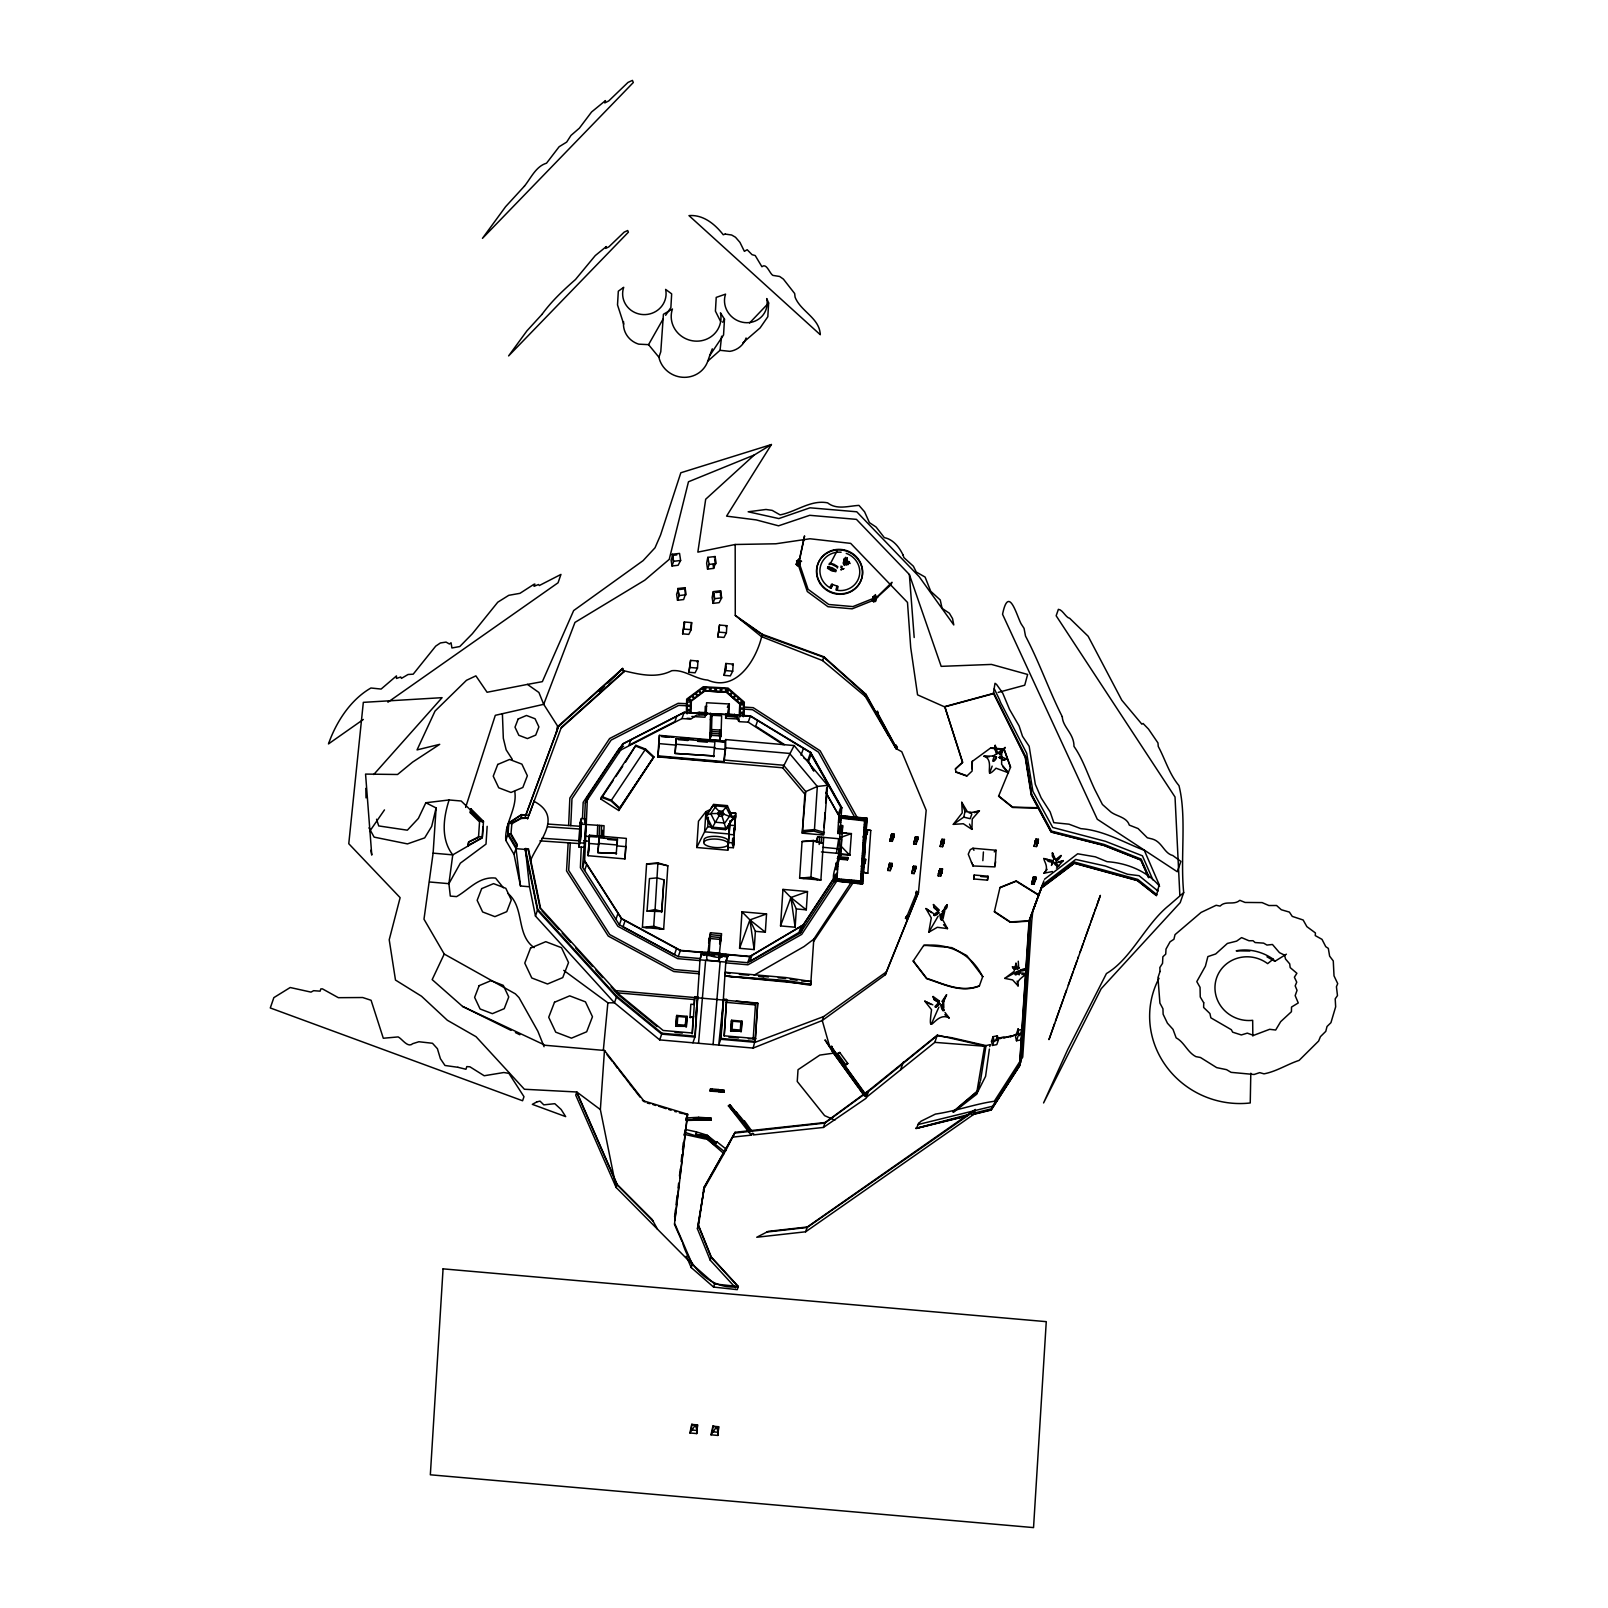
<?xml version="1.0" encoding="UTF-8"?>
<svg xmlns="http://www.w3.org/2000/svg" width="1608" height="1608" viewBox="0 0 1608 1608"><rect width="100%" height="100%" fill="white"/><g stroke="black" fill="none" stroke-linecap="round" stroke-linejoin="round"><path stroke-width="1.5" d="M721.61 336.213L720.042 350.303L707.801 361.117A25.467 24.381 19.1 0 1 682.294 377.257A25.467 24.381 19.1 0 1 658.898 357.217L648.547 344.655L638.698 344.152A22.15 21.266 -2.4 0 1 623.582 321.68M993.061 760.805L993.081 759.579C994.427 753.469 998.829 757.448 994.287 760.825L993.121 761.388L996.618 757.066M686.415 712.223L686.676 699.138L703.279 686.737L728.062 688.083L744.303 702.133L744.042 715.399M687.118 713.892L687.179 710.676L690.314 710.816L690.274 712.987M691.018 712.444L691.339 701.088L704.947 690.937L726.394 692.103L739.78 703.661L739.519 716.927M739.78 703.661L739.479 713.449L743.338 713.63M740.162 716.706L740.223 713.49M743.278 716.766L743.419 709.188L740.303 709.068L740.243 712.284L743.358 712.404M1250.803 1073.219L1250.24 1102.967A88.36 84.581 19.1 0 1 1166.222 1066.345A88.36 84.581 19.1 0 1 1159.026 978.287M972.056 768.885L972.217 761.448L990.729 747.901L1004.136 749.067L1010.588 767.056L998.568 796.221L1012.618 807.477L1038.366 808.06L1051.19 831.879L1104.013 845.305L1140.976 859.938L1148.715 877.747L1140.816 860.079L1103.912 845.466L1051.109 832.06L1031.271 795.236L1025.221 757.388L993.543 692.767L1025.562 756.403L1031.592 794.251L1051.451 831.075L1104.254 844.481L1141.157 859.094L1148.976 876.842M972.337 761.127L972.116 771.056L966.81 776.081L955.876 772.162L955.453 768.805L962.649 762.212L944.76 706.595L993.483 693.39L1025.442 757.006L1031.612 795.035L1038.466 807.739L1012.718 807.176L998.668 795.9M1160.031 971.453L1159.85 967.534L1162.544 963.333L1162.865 956.78L1165.72 954.147L1166.001 949.102L1170.061 941.806L1173.92 939.273L1175.026 934.65L1201.096 912.419L1216.15 905.284L1220.11 906.088C1225.618 900.219 1233.919 905.605 1239.808 900.319L1245.074 902.45L1262.079 902.59L1268.873 905.525L1276.571 905.505L1281.315 909.746L1289.395 912.098L1292.249 916.379L1303.143 919.997L1306.882 926.65L1315.424 932.941L1315.264 935.595L1321.997 939.353L1325.756 946.67L1328.308 948.378L1329.635 956.137L1333.273 960.941L1334.017 975.855L1337.715 983.634L1336.429 986.729L1337.474 995.573L1335.203 998.849L1335.665 1006.789L1330.942 1022.668L1327.022 1026.507L1325.776 1031.351L1320.449 1036.637L1318.62 1041.039L1299.103 1060.396C1287.224 1064.275 1276.611 1071.451 1264.009 1073.842L1259.707 1072.636L1254.079 1074.486L1231.105 1072.355L1226.562 1069.662L1216.693 1067.632L1200.472 1057.501L1195.87 1056.617C1187.347 1052.215 1184.292 1042.105 1176.151 1037.863L1173.016 1029.361L1167.428 1023.19L1163.127 1014.246L1162.946 1008.759L1159.911 1003.111L1157.961 977.684L1160.011 971.473M699.138 714.575L699.199 712.284L706.515 712.686L706.435 714.977L696.726 715.037L690.897 719.077L681.973 718.595L620.648 750.092L585.272 803.075L584.528 820.482M705.068 712.887L705.269 706.414L706.696 706.274M710.394 719.781L711.962 715.279L721.63 715.801L721.007 735.921L719.459 740.424L709.791 739.901L710.595 713.248M709.791 739.901L711.359 735.399L711.962 715.279M719.459 740.424L721.067 733.992L711.399 733.469L709.852 737.992M719.761 729.851L719.56 736.544L721.128 732.042L711.46 731.519L709.912 736.022M783.176 744.665L748.243 722.173L739.318 721.69L738.755 719.017L725.63 718.314L725.771 713.992M738.675 721.309L736.524 717.188L727.138 716.103L727.198 713.811L736.585 714.897L738.755 719.017M729.308 703.982L728.987 714.655L706.254 713.429L706.575 702.756L729.308 703.982L727.138 716.103M734.474 716.485L734.554 714.193M736.524 717.188L736.585 714.897M942.288 1007.653L942.429 1004.156M963.775 817.145L965.021 811.457L961.765 802.312L962.227 812.864L953.343 824.301L963.775 817.145L970.167 818.693L971.775 814.291L970.709 812.201L965.021 811.457M983.413 851.979L982.85 860.662M570.76 825.648L571.966 798.714L611.12 740.102L678.656 705.389L686.536 705.731M583.382 847.295L578.92 847.014L579.965 822.673L581.392 818.532L585.855 818.834L586.056 820.924L582.538 867.194L619.402 924.821L678.254 956.639L700.083 958.549L702.274 952.237L700.003 959.835L725.811 962.107L728.082 954.489C729.349 955.916 726.052 958.589 722.716 955.313M579.282 840.542L579.784 828.783M603.583 837.446L604.065 825.708L581.372 824.2L580.87 835.959L579.202 840.783L541.976 838.23M581.252 847.155L580.387 867.697L617.914 926.329L677.651 958.649L699.942 960.599M582.498 818.291L583.161 802.372L619.14 748.524L623.602 746.233M597.714 825.286L597.231 837.044L585.191 836.24L585.955 824.502M599.101 837.165L599.603 825.406M601.111 837.286L601.613 825.547M602.196 837.346L602.477 830.291M1052.416 852.863L1052.275 855.958L1054.225 859.335L1052.416 852.863L1055.129 858.652L1053.964 859.295M568.629 825.507L569.855 798.01L609.613 738.534L678.114 703.319L686.576 703.681M735.117 822.814L735.499 815.658L734.856 823.356M941.645 913.505L941.404 920.238L940.539 915.093L941.605 914.49L939.856 914.228L940.539 918.851L942.328 919.897M730.534 812.844L735.7 813.186L733.348 847.677L728.082 847.516L728.183 845.707M1030.386 917.866L1021.08 1061.883L992.558 1106.244L917.726 1124.615M943.414 1005.382L943.715 1000.9M658.898 357.217L660.787 351.75L663.421 314.284L672.445 308.997A25.004 23.919 19.1 0 0 694.696 341.077A25.004 23.919 19.1 0 0 720.444 312.836L724.484 319.168L723.56 334.946L709.691 355.669L707.801 361.117M734.152 819.698L734.333 815.578L734.132 817.728M720.706 321.66L715.419 311.128L716.223 297.4L725.55 294.143A21.748 20.562 35.6 0 0 744.645 322.585A21.748 20.562 35.6 0 0 766.735 298.565L768.624 303.007L767.82 316.736L760.122 327.891L742.775 342.906M997.784 753.67L995.211 745.348L996.658 754.212M734.273 829.668L734.394 827.537L734.052 832.622M689.892 1432.969L691.762 1424.427L697.53 1424.909L696.746 1433.572L689.892 1432.969L695.279 1425.19L697.53 1424.909L696.746 1433.572M732.504 841.205L732.685 838.17M733.851 838.25L733.469 845.426L734.092 837.708M710.997 1434.818L712.887 1426.236L718.635 1426.718L717.851 1435.421L710.997 1434.818L716.404 1426.999L718.635 1426.718L717.851 1435.421M614.457 990.528L757.71 1003.07L755.117 1042.306L720.706 1039.291L725.891 960.8C731.841 951.052 721.329 955.072 723.138 955.393M728.082 847.516L730.052 821.246M733.771 839.095L733.348 847.677M544.067 1046.707L537.856 1031.23L518.982 997.583L515.384 993.865L444.23 954.046L423.989 919.193L433.115 853.144L436.11 807.94L425.839 802.754L418.381 818.412L407.347 830.19L378.724 825.929L376.553 819.236M468.33 842.873L468.129 845.969L468.631 842.009L478.802 836.662L482.46 836.984L483.485 821.346L470.842 808.703L470.32 812.764L479.546 821.889L478.501 837.527L468.631 842.009M470.32 812.764L470.842 808.703M433.115 853.144L452.752 854.873L482.159 837.848L482.902 826.673M487.164 826.331L485.998 844.12L460.37 863.154L448.913 883.676L450.3 896.078L456.571 896.621C469.154 889.485 479.003 876.259 495.586 878.089L503.364 887.737M1021.763 1031.09L1029.019 921.062L1041.441 888.118L1074.365 863.335L1137.358 880.601L1156.453 895.576L1159.207 884.722L1144.313 850.351C1123.65 842.331 1103.731 830.411 1080.837 828.643L1068.978 824.18L1053.823 822.653L1050.165 811.96L1041.14 797.849L1035.331 784.322L1029.16 746.273L1022.527 736.323L1019.09 725.952L1009.543 709.429L1002.709 693.108L996.578 684.445L995.01 683.279L993.362 693.711L944.66 706.897L917.565 694.857L910.711 647.582L907.495 602.417L850.692 543.383L809.95 538.76L775.82 543.785L735.178 544.489L735.278 615.402L761.388 636.587L822.613 660.607L865.245 696.364L896.038 748.564L901.766 751.72L926.188 810.291L918.469 892.46L885.385 974.709L822.251 1020.517L753.127 1048.074L659.702 1039.894L614.457 1002.809L535.464 916.037L529.514 886.772L520.489 885.988L514.037 854.391L505.796 840.361C504.349 823.356 517.474 808.522 514.781 791.558M505.796 840.361L508.088 833.728L508.811 822.713L521.575 814.613L528.891 815.256L534.358 800.462M568.167 842.793L566.539 870.893L608.266 936.077L673.832 971.554L699.078 973.765M570.297 842.954L568.689 870.39L609.754 934.57L674.415 969.544L699.219 971.714M588.126 855.697L589.473 835.195L626.336 838.411L624.969 858.913L588.126 855.697L589.493 843.476L598.699 844.28L597.774 852.602L616.487 853.366L597.774 852.602M624.969 858.913L625.813 846.331M642.416 927.334L646.597 863.938L657.913 862.893L667.863 865.807L663.662 929.183L642.416 927.334L653.732 926.288L663.662 929.183M647.059 911.153L649.451 878.591L657.169 877.867L663.943 879.857L661.853 911.555L647.059 911.153L655.079 909.565L661.853 911.555M657.692 756.865L659.401 735.358L725.128 741.107L725.128 749.388L723.781 761.609L658.034 755.86L657.692 756.865L782.714 767.8L804.844 794.151L802.271 833.165L823.537 835.034L827.537 785.307L794.131 745.549L725.67 739.559L724.906 741.75L715.178 740.886M653.732 926.288L654.778 910.429M655.079 909.565L657.913 862.893M661.551 912.419L663.943 879.857M682.616 633.833L684.284 621.974L691.641 622.618L691.179 629.693L688.787 634.376L682.616 633.833L684.646 623.2M684.244 629.13L684.284 621.974M690.415 629.673L691.641 622.618M688.927 672.265L690.596 660.385L697.952 661.029L697.47 668.124L695.078 672.807L688.927 672.265L690.596 660.385M675.802 1026.286L676.747 1015.452L687.098 1016.356L686.435 1026.346L675.802 1026.286L676.747 1015.452M677.732 1016.557L677.189 1024.577L685.47 1025.241L685.993 1017.281L685.45 1025.301M730.132 820.723L727.781 850.21L696.726 847.496L698.475 821.226L705.912 811.678L708.826 810.191M686.134 1027.19L687.098 1016.356M689.973 1017.502L693.45 1016.919L689.973 1017.502L690.857 1004.216L694.033 1004.497L694.797 996.679L697.792 996.94L695.199 1036.175L692.907 1042.808M705.912 811.678L704.585 831.818L696.726 847.496M717.851 636.909L719.52 625.05L726.856 625.693L726.394 632.788L724.002 637.451L717.851 636.909L719.52 625.05M692.103 1033.884L693.229 1016.738M694.797 996.679L692.405 1033.019L663.139 1030.467L618.819 994.146L540.549 908.138L528.469 848.843L525.374 848.562L529.514 886.772M729.027 823.879L729.268 833.989L704.585 831.818L707.741 826.773L708.364 817.306M700.083 958.549L694.897 1037.039L661.692 1034.125L616.447 997.04L537.474 910.269L525.072 849.426M724.143 675.34L725.811 663.481L733.168 664.124L732.705 671.199L730.313 675.883L724.143 675.34L726.032 666.677M705.631 960.338L698.535 1043.29M725.771 670.636L725.811 663.481M707.982 952.077L710.495 932.74L721.57 933.705L718.515 961.222L707.44 960.257M710.495 932.74L709.208 952.217L720.284 953.182M720.042 938.107L719.66 943.916L721.188 939.514L710.113 938.549L708.585 942.951M710.193 1091.129L710.455 1089.038L712.284 1088.998L718.856 1089.561L718.635 1091.551L724.102 1092.033L710.193 1091.129L710.455 1089.038M720.163 961.604L713.088 1044.577M727.781 850.21L727.982 847.155M710.334 1090.706L712.103 1090.867L712.284 1088.998M723.6 999.191L718.716 1045.059L721.007 1038.426L723.6 999.191L726.595 999.452L724.203 1035.813L726.595 999.452M725.188 975.151L725.369 972.277L785.85 977.563L811.176 981.523L810.975 984.418L724.886 976.016L785.649 980.458L810.975 984.418M718.635 1091.551L718.856 1089.561M724.002 1092.334L724.223 1090.365L718.736 1089.882M730.655 1031.09L731.62 1020.256L741.971 1021.16L741.308 1031.13L730.655 1031.09L731.62 1020.256M732.585 1021.361L732.042 1029.381L740.323 1030.045L740.846 1022.085M755.378 931.333L754.172 949.584L739.579 948.318L741.991 911.796L766.534 913.947L765.328 932.198L755.378 931.333L749.911 919.897L741.991 911.796M741.007 1031.994L741.971 1021.16M753.187 1039.23L755.579 1002.869M757.71 1003.07L755.117 1042.306L823.618 1016.578L886.33 971.935L918.469 892.46M753.127 1048.074L755.599 1038.567L724.203 1035.813M796.342 908.942L795.136 927.213L780.543 925.927L782.955 889.405L807.497 891.556L806.291 909.826L796.342 908.942L790.895 897.525L782.955 889.405M823.698 837.406L820.884 880.058L799.618 878.209L802.05 841.527L813.367 840.481L823.296 843.396L813.145 841.105L802.05 841.527M802.271 833.165L805.729 791.598L783.598 765.247L724.303 760.061L723.56 762.232L657.833 756.484L659.401 743.64L675.842 745.087L674.918 753.408L713.972 755.941L674.918 753.408M820.884 880.058L810.934 877.164L813.367 840.481M824.422 832.482L814.472 829.567L817.326 786.473L789.548 753.428L725.67 747.841L725.67 739.559M817.326 841.828L817.648 836.863L840.904 838.914M819.175 844.481L819.678 837.044M821.366 842.17L821.688 837.225M824.02 827.577L825.004 812.683M825.668 802.754L826.653 787.86M725.891 960.8L747.72 962.71L800.281 933.042L834.612 880.842C829.326 876.3 843.014 850.632 838.632 853.185L840.12 853.044L839.999 855.355M839.959 833.607L837.748 833.426L838.914 815.718L841.728 807.598L810.633 752.403L750.433 715.861L684.144 712.284L622.839 743.78L587.342 797.065M838.693 838.713L836.441 853.245M836.401 878.852L836.26 881.023M840.421 818.01L840.542 815.919M836.964 878.913L841.728 807.598M837.929 881.124L838.069 878.993M842.069 818.15L842.21 816.02M840.24 849.386L839.878 854.391L849.808 855.255L841.044 846.19L841.486 839.356M840.763 848.461L840.1 857.245L837.889 857.044M841.728 833.668L842.15 827.256L839.939 827.075M839.718 879.154L839.537 881.405M843.738 818.291L843.818 816.301M841.366 879.295L841.165 881.606M845.386 818.432L845.466 816.482M843.014 879.435L842.793 881.787M847.034 818.593L847.175 816.442M844.662 879.576L844.441 881.988M848.682 818.733L848.743 816.864M838.371 857.707L838.713 856.722L838.27 859.074L847.376 859.878L847.818 857.526L837.989 856.803M846.331 879.717L846.069 882.169M847.818 857.526L847.677 859.054L838.572 858.25M850.33 818.874L850.371 817.045M847.979 879.877L847.717 882.35M851.999 819.015L852.019 817.246M849.808 855.255L851.416 833.607L841.466 832.743M849.627 880.018L849.346 882.551M853.647 819.155L853.647 817.427M851.275 880.159L850.994 882.732L813.789 939.152L804.06 946.549L754.152 975.151M855.295 819.296L855.436 817.165L838.914 815.718L825.768 792.382M852.943 880.3L852.622 882.933M856.943 819.457L856.923 817.809M854.592 880.44L854.27 883.114M858.612 819.598L858.752 817.467M856.24 880.581L855.898 883.294M860.26 819.738L860.401 817.608M857.888 880.742L857.526 883.495M861.908 819.879L862.049 817.748L867.013 818.191L838.914 815.718M859.536 880.882L859.174 883.676M863.556 820.02L863.476 818.572M861.406 866.35L863.255 859.114L865.667 859.335L863.818 866.571L861.406 866.35L863.114 861.446L865.667 859.335L864.843 863.617L862.431 863.395L862.612 861.004L865.024 861.225L862.591 861.084M863.335 837.024L865.044 832.12L867.596 830.009L867.456 832.341L865.747 837.245L863.335 837.024L865.204 829.808L870.772 830.452L867.817 873.224L861.245 871.717M860.642 880.983L864.662 820.12M861.205 881.023L860.803 883.877M864.541 831.678L864.36 834.09L866.792 834.21M865.204 820.18L865.104 818.753M727.982 954.79L749.81 956.7L802.995 925.203L837.426 872.702L834.612 880.842L862.451 884.058L862.853 881.164L834.753 878.712M863.838 864.24L862.933 880.038L860.722 879.857M867.596 830.009L865.908 834.934L864.421 857.265L862.21 857.064M866.752 818.954L866.049 832.843L863.818 832.642M862.451 884.058L863.998 863.757M864.059 860.983L865.908 834.934M865.928 834.472L867.013 818.191M866.772 834.291L866.953 831.899L864.521 831.758M867.074 833.406L867.295 830.894L864.823 830.874M887.797 870.451L889.646 863.215L892.058 863.416L891.897 865.747L890.189 870.652L887.797 870.451L889.646 863.215L891.897 865.747L889.485 865.526L892.058 863.416L891.676 864.501M889.867 841.125L891.736 833.909L894.128 834.11L893.988 836.441L892.279 841.346L889.867 841.125L891.576 836.22L894.128 834.11L893.445 836.08M888.983 865.104L888.802 867.496L891.234 867.637L891.736 864.3L889.345 864.099L889.123 866.611L891.596 866.632M891.194 837.306L893.666 837.306L893.827 834.994L891.415 834.793L890.892 838.19L893.324 838.311M891.274 837.105L891.736 833.909L893.988 836.441L891.576 836.22M890.189 870.652L891.375 865.385L891.214 867.697M892.279 841.346L892.44 839.034L890.028 838.813M893.304 838.391L893.485 835.999M911.696 873.385L913.565 866.149L915.957 866.37L914.108 873.606L911.696 873.385L913.565 866.149L915.816 868.682L913.404 868.481L915.957 866.37L914.108 873.606M913.645 843.999L915.495 836.763L917.907 836.984L917.746 839.296L916.037 844.22L913.645 843.999L915.495 836.763L917.746 839.296L915.334 839.095L917.907 836.984L917.364 839.456M914.851 838.652L914.671 841.064L917.062 841.265L914.691 840.984M915.193 837.647L914.972 840.18L917.364 840.381L917.605 837.868M916.037 844.22L916.198 841.888M938.228 875.918L940.077 868.702L942.328 871.234L940.64 876.139L938.228 875.918L938.389 873.606L940.077 868.702L942.489 868.903L942.027 872.099L939.554 872.099M940.157 846.491L942.007 839.255L944.278 841.788L942.569 846.692L940.157 846.491L942.007 839.255L944.419 839.456L943.956 842.672L941.484 842.652M939.775 869.586L939.253 872.983L941.685 873.104L942.107 869.988M941.705 840.14L941.182 843.537L943.615 843.657L944.057 840.542M940.64 876.139L942.489 868.903L939.936 871.013L942.328 871.234M942.569 846.692L942.65 845.527M973.704 878.953L974.207 875.013L987.975 876.219L987.473 880.159L973.704 878.953L974.207 875.013M987.473 880.159L987.975 876.219M1021.442 1036.054L1019.472 1065.782L991.252 1110.022L971.795 1114.826M1031.612 884.098L1033.462 876.862L1035.874 877.063L1035.733 879.395L1034.024 884.299L1031.612 884.098L1033.462 876.862L1035.733 879.395L1033.321 879.174L1035.874 877.063L1035.19 879.033M1034.105 846.31L1035.954 839.074L1038.366 839.296L1038.225 841.607L1036.517 846.532L1034.105 846.31L1035.954 839.074L1038.225 841.607L1035.813 841.406L1038.366 839.296L1038.004 840.381M1032.818 878.752L1032.637 881.144L1035.07 881.284L1035.572 877.948L1033.1 877.948L1032.939 880.259L1035.411 880.279M1035.311 840.964L1035.13 843.376L1037.562 843.496M1034.024 884.299L1034.185 881.988L1031.773 881.767M1036.517 846.532L1037.683 841.265M1037.542 843.577L1038.064 840.18L1035.652 839.959L1035.431 842.491L1037.904 842.491M1056.456 860.782L1055.732 859.657L1060.999 855.536C1060.938 856.883 1055.933 863.355 1055.732 859.657M734.072 834.693L734.333 830.854M734.635 830.23L734.896 826.371M686.274 1256.17L691.199 1267.546L713.57 1287.063L737.248 1289.656L738.353 1286.5L714.655 1283.968L692.324 1264.35L616.125 1187.468L600.367 1109.58L604.467 1050.466L545.192 1045.28L462.601 1006.447L432.17 979.614L444.23 954.046M733.992 835.517L735.7 813.186L730.434 813.025M732.866 838.733L732.384 844.743M1018.266 961.202L1018.708 968.518M680.264 1174.483L685.812 1128.414M813.789 939.152L810.673 985.282L785.367 981.322L724.886 976.016M603.362 1050.024L607.864 1002.809L563.745 970.368M695.56 1016.738L696.525 1007.271M697.008 1002.528L697.792 996.94M588.327 852.461L589.473 835.195M598.075 851.758L598.98 837.768L617.412 839.376L616.186 854.23M675.199 752.544L676.124 738.574L714.897 741.971L713.671 756.805M724.303 760.061L725.67 747.841M865.144 861.808L864.983 863.174L862.531 863.134L862.732 861.586M865.988 831.678L864.601 831.497L864.461 833.808L866.873 834.029L867.074 832.482M893.606 836.582L892.259 837.788M891.515 865.888L891.314 867.436L888.963 867.074M914.972 839.235L914.751 840.783L916.098 840.502M913.022 868.621L912.821 870.169L914.148 869.888M917.163 840.984L917.324 839.617M915.434 868.843L914.088 870.049M941.484 841.728L941.283 843.255L943.735 843.316M941.946 871.375L941.806 872.762L939.333 872.702L939.554 871.174M943.675 843.476L943.896 841.929M941.745 872.923L941.946 870.43L939.554 870.229L939.494 871.315M1035.431 841.547L1035.23 843.094L1037.622 843.295L1037.843 841.768M1035.13 881.083L1035.351 878.611L1032.879 878.551M997.724 753.067L1001.724 749.75L1001.623 764.343L1008.417 772.785L995.995 768.202C982.287 782.734 996.116 759.619 983.915 756.242L994.146 755.981M578.92 847.014L580.83 838.813L581.392 818.532M678.094 1187.95L678.636 1183.186M679.46 1176.011L680.305 1168.855M681.129 1161.7L681.953 1154.544M682.495 1149.76L683.32 1142.605M684.144 1135.449L685.289 1129.439L696.385 1131.891L695.46 1135.71L705.872 1138.022L714.575 1144.916L716.826 1141.74L726.133 1149.117L725.469 1151.047L735.077 1132.293L825.105 1122.505L868.802 1090.485L937.303 1035.13L984.619 1045.924L990.448 1044.577L989.724 1046.627M711.118 1119.751L685.892 1120.475L686.375 1117.962L698.636 1117.299L698.636 1119.389L711.118 1119.751L710.977 1118.083L698.636 1117.299M674.596 1216.894L675.46 1209.658M676.043 1204.834L677.209 1195.186M605.01 1051.974L604.467 1050.466L643.883 1100.957L687.661 1114.244L674.596 1223.185L692.324 1264.35L691.199 1267.546M685.953 1127.248L687.42 1114.887L683.862 1113.781M676.144 1209.075L678.898 1185.598M840.28 851.155L839.878 854.391L841.044 846.19M674.717 1220.452L675.802 1212.03M679.802 1177.96L680.124 1175.589M841.486 831.396L841.788 828.341L839.577 828.14M841.607 831.034L841.868 829.185M839.597 858.732L837.386 858.531L839.637 858.612L840.079 856.22M989.382 1049.099L985.583 1076.335L976.458 1094.385L953.423 1112.314M1052.577 861.828L1053.039 860.561L1047.371 859.496L1048.195 861.245L1052.577 861.828L1048.738 861.486L1047.371 859.496M735.559 1287.807L710.193 1260.129L697.45 1228.834L704.384 1186.784L735.077 1132.293M697.45 1228.834L704.384 1186.784M945.022 1012.457L949.162 1017.924C934.871 1010.347 927.354 1041.341 931.534 1009.683L924.821 1001.181L932.801 1004.839M980.176 1081.802L977.483 1091.45L953.102 1112.053M976.458 1094.385L984.619 1045.924M995.211 745.348L994.608 749.207L996.618 752.866M995.03 865.506L995.613 861.787M525.233 816.904L556.448 732.323L557.494 725.911L543.705 704.324L538.901 692.485L527.444 684.405L487.083 692.264L475.888 675.862L466.481 680.305L435.024 711.078L417.055 749.891L439.708 744.343L412.633 762.091L397.558 774.493L365.559 774.091L371.77 855.074L370.865 850.21M1018.125 974.106L1018.668 970.81M1019.15 974.91L1019.995 970.629M938.188 916.078L928.761 932.238L931.273 917.927L925.947 908.56L933.283 913.324M799.518 560.167L804.563 535.886L798.754 562.398L799.92 563.644L797.467 565.755L796.161 564.368L799.397 560.026L797.508 560.368L796.161 564.368M942.951 919.113L944.74 911.053M865.345 1094.164L866.109 1093.661M972.94 865.948L968.257 854.19L970.267 849.667L972.961 848.24L996.055 850.25L994.95 866.893L972.94 865.948L973.222 864.682M1017.703 969.403L1015.975 963.292L1014.085 971.413L1004.799 978.347L1016.738 971.795M436.11 807.94L431.688 826.391L424.693 837.868L407.467 843.899L374.121 837.125L368.976 827.859M837.205 590.216L838.11 586.478L831.537 584.146L829.909 587.603M470.621 811.899L479.827 821.025L483.184 822.211L461.174 801.005L449.114 799.96C443.366 817.668 440.552 839.115 452.752 854.873L448.913 883.676L429.597 881.988M1015.271 974.609C1016.196 969.865 1020.678 970.448 1016.417 974.709L1015.271 974.609L1018.527 971.694M1004.719 978.388L1012.618 979.915L1018.065 985.885C1014.387 977.744 1034.708 973.302 1019.452 972.9M941.906 1001.543L946.549 994.809L943.233 1002.588M836.964 586.237L835.939 589.935L838.492 590.498A19.979 19.115 19.1 0 0 846.23 553.353M514.037 854.391L516.329 847.778L508.088 833.728L511.183 834.009L517.233 844.522L516.027 848.642L520.489 885.988M516.329 847.778L517.233 844.522M1037.904 897.425L1038.889 894.993L1016.256 880.923L999.995 887.455L994.347 911.796L1010.166 922.248L1029.241 921.163M829.045 564.669L829.507 563.242L833.848 564.227L837.748 566.659L837.306 568.086M465.616 807.417L495.304 715.319L543.705 704.324L574.96 622.417L644.748 580.207L669.229 559.363L688.465 481.777L754.273 454.984L771.418 444.532L726.575 516.128L756.222 519.907L778.533 525.816L809.728 515.304L856.441 519.364L909.364 574.518L941.182 666.355L991.473 664.426L1027.633 674.455L1024.738 685.209L998.186 692.405M1098.023 901.847L1098.425 900.741M797.508 560.368L796.945 562.117L800.101 563.182L799.397 560.026M873.687 596.307L874.39 599.462L876.842 597.372L873.687 596.307L872.32 600.307L873.606 601.754L875.476 601.412L876.842 597.372M875.476 601.412L875.455 598.92L890.912 584.769L891.978 582.277L875.636 598.377M1055.431 862.431L1057.381 866.41L1058.828 865.767L1057.722 865.265C1056.315 860.963 1052.054 862.913 1056.436 865.747L1058.828 865.767M479.827 821.025L483.485 821.346M648.547 344.655L663.039 319.128M482.159 837.848L468.43 845.104M506.52 829.346L508.811 822.713L511.907 822.994L521.454 817.608L527.826 818.17L521.153 818.472L511.605 823.839L508.811 822.713M511.907 822.994L510.882 834.874L516.932 845.386M511.183 834.009L508.088 833.728M540.248 909.002L528.168 849.687L516.027 848.642L507.786 834.592L508.51 823.577L521.575 814.613L521.153 818.472M521.273 815.477L525.796 814.975M556.448 732.323L558.74 725.69L622.678 668.405L623.904 671.923L561.031 728.243M535.464 916.037L537.755 909.424L525.374 848.562M608.125 682.897L622.678 668.405M585.272 803.075L587.463 796.764L584.629 861.184L621.492 918.791L680.325 950.629L702.153 952.539M587.201 800.101L589.272 794.091M581.372 824.2L579.684 829.024L547.946 826.834M680.626 560.468L678.114 565.272L672.023 565.996L673.651 561.292L672.265 554.257L679.541 553.413L680.626 560.468L673.35 561.333L672.265 554.257M584.428 822.974L585.855 818.834M600.809 799.035L601.693 796.483L611.382 800.261L619.683 807.98L618.799 810.532L600.809 799.035L613.11 780.604M618.718 752.926L620.788 746.916M620.648 750.092L622.839 743.78M582.538 867.194L584.729 860.883L621.592 918.49L680.425 950.328L709.309 952.861M685.048 587.684L685.249 594.839L683.621 599.543L677.511 600.266L679.139 595.563L677.772 588.528L685.048 587.684L686.134 594.739L678.857 595.603L677.772 588.528M584.588 870.491L586.679 864.481M630.838 739.881L629.009 745.167L674.898 721.57L676.747 716.284M598.98 837.768L598.699 844.28M618.799 810.532L653.873 756.785L645.572 749.067L635.884 745.308L625.432 762.192M714.676 559.745L715.279 563.684L713.65 568.388L707.54 569.111L709.168 564.408L707.801 557.373L715.078 556.529L716.163 563.584L709.168 564.408M626.336 846.692L617.13 845.888L617.412 839.376M713.309 591.644L712.143 597.452L713.047 603.362L719.158 602.658L721.67 597.854L720.585 590.779L713.309 591.644L714.394 598.719L721.67 597.854M713.047 603.362L714.676 598.678L713.771 592.749M681.973 718.595L684.144 712.284M676.124 738.574L675.842 745.087M615.904 919.414L617.995 913.404M619.402 924.821L621.592 918.49M625.09 920.801L622.999 926.811L674.455 954.629L676.526 948.619M704.947 690.937L723.901 692.304M706.515 712.686L704.947 717.208L691.842 716.485M706.435 714.977L707.058 713.208M537.755 909.424L616.748 996.176L614.457 1002.809L607.864 1002.809M709.952 734.092L711.52 729.59L721.188 730.112L719.62 734.615M726.394 692.103L739.66 704.002M727.399 707.379L728.002 705.611M725.63 718.314L727.198 713.811M735.278 615.402L762.192 634.255C757.267 658.275 736.926 692.706 707.701 680.083C695.159 679.099 684.405 669.35 671.822 670.697C656.104 678.757 639.301 674.395 623.14 670.596L623.904 671.923M705.711 816.462L713.711 804.422L727.379 805.628L733.047 818.854L725.469 829.668L711.781 828.462L705.711 816.462L713.711 804.422C718.133 812.944 724.906 814.794 733.469 817.628L725.469 829.668M797.467 565.755L798.231 563.524M799.337 565.413L800.683 561.413M748.243 722.173L750.433 715.861M711.781 828.462L720.685 813.125M726.957 806.834L727.379 805.628L721.027 813.166M757.649 720.565L755.72 726.153L784.563 744.645M678.254 956.639L680.425 950.328M659.702 1039.894L661.993 1033.261L616.748 996.176M645.049 1102.063L643.883 1100.957M600.367 1109.58L576.81 1091.993L617.17 1184.453L616.125 1187.468L575.724 1095.128L576.81 1091.993L524.389 1089.259L476.048 1036.698L447.346 1020.256L421.517 996.236L395.488 980.056L389.216 939.775L400.131 897.666L348.775 843.718L363.328 702.354L442.079 697.671L373.739 774.533M708.847 939.092L710.374 934.67L721.449 935.655M708.706 941.022L710.233 936.62L721.309 937.585L719.781 941.986M843.637 562.036C843.215 569.212 843.798 554.8 844.602 559.463M707.359 960.478C704.123 950.107 712.927 959.534 722.575 956.901C721.57 954.83 721.128 955.273 718.434 961.463M847.135 562.438L847.135 562.398M782.714 767.8L794.131 745.549M822.613 660.607L823.939 656.788L762.192 634.255M725.369 972.277L729.831 973.543M801.045 755.217L803.417 748.343M813.809 771.157L807.819 760.544L810.633 752.403M686.214 1118.364L687.661 1114.244M804.844 794.151L805.729 791.598L817.326 786.473L827.537 785.307M747.72 962.71L749.911 956.398L803.095 924.901L800.281 933.042M873.606 601.754L874.39 599.462M875.656 596.065L872.903 598.558M751.921 955.494L749.871 961.403L798.975 932.459L801.065 926.369M698.676 1118.243L711.158 1118.625L693.45 1118.384M698.636 1119.389L686.174 1119.65M696.385 1131.891L707.178 1135.228L716.505 1142.625M695.46 1135.71L684.948 1132.434M712.103 1090.867L718.736 1091.229M710.977 1118.083L710.977 1120.173M703.219 1190.141L723.982 1153.68L705.872 1138.022M706.837 1136.253L695.782 1134.223L706.535 1136.595L715.56 1143.75L707.178 1135.228M724.223 1090.365L717.208 1090.063M865.245 696.364L865.968 694.314L823.939 656.788M817.648 836.863L816.06 841.486L818.07 841.667M714.575 1144.916L716.826 1141.74M733.429 1137.037L751.217 1135.147L728.444 1105.641L735.077 1113.64L736.524 1112.254L744.142 1121.439L742.735 1122.384L735.198 1113.279L736.524 1112.254M743.439 1121.902L729.771 1104.616L749.187 1129.459M755.599 1038.567L748.303 1038.808M876.038 712.424L877.767 712.907L876.038 712.424L877.385 711.118L878.048 712.384L876.682 713.49M723.982 1153.68L726.133 1149.117M801.367 931.555L803.899 924.198L836.441 874.772L833.708 882.37M877.405 712.625L895.998 747.217L876.722 712.444M837.748 833.426L840.461 825.587L842.672 825.788L840.703 855.516L837.989 863.335L835.778 863.154M839.677 837.889L840.019 836.904L839.577 839.255M742.735 1122.384L744.383 1120.756L752.303 1131.71M840.24 848.823L838.652 853.426L821.447 851.918M846.451 833.185L841.265 833.326M836.763 881.083L801.688 934.389L747.921 964.8L725.751 962.85M751.217 1135.147L751.7 1133.761L753.629 1133.539L753.147 1134.946L823.396 1127.449L866.109 1098.264L868.802 1090.485M847.376 859.878L847.758 858.431M710.193 1260.129L711.299 1256.953L698.596 1225.517M866.611 821.085L838.773 817.869M811.176 981.523L801.648 980.96M866.531 822.211L864.581 821.246M866.431 823.819L864.481 822.874M866.31 825.447L864.36 824.502M866.209 827.075L864.26 826.13M866.089 828.703L864.159 827.758M895.435 747.579L896.118 745.308L896.078 748.665L897.425 747.358L896.118 745.308L896.078 748.665M865.667 836.562L863.617 835.899M865.546 838.19L863.496 837.527M865.446 839.818L863.395 839.155M865.345 841.446L863.295 840.783M865.225 843.074L863.174 842.411M865.124 844.702L863.074 844.039M865.024 846.331L862.973 845.667M870.772 830.452L864.039 829.386M864.903 847.959L862.853 847.295M853.285 882.47L813.568 941.484M864.802 849.587L862.752 848.923M713.57 1287.063L714.655 1283.968M864.702 851.215L862.652 850.552M864.581 852.843L862.531 852.18M864.481 854.471L862.431 853.808M864.38 856.099L862.33 855.436M864.159 859.355L862.109 858.692M863.737 865.868L861.687 865.204M863.617 867.496L861.566 866.833M863.516 869.124L861.466 868.461M863.416 870.752L861.365 870.089M863.094 874.29L861.144 873.345M862.993 875.918L861.044 874.973M862.873 877.546L860.923 876.601M862.772 879.174L860.823 878.229M867.817 873.224L863.295 872.38M823.618 1016.578L822.251 1020.517L829.587 1046.265M944.76 706.595L962.549 762.534L955.353 769.126M832.019 1046.466C829.869 1048.255 830.693 1044.899 832.401 1047.049L830.994 1048.215L831.939 1047.049M865.707 1094.385L831.718 1047.331L865.526 1094.927M837.145 1054.205L839.718 1052.476L847.798 1063.511L845.205 1065.24L837.145 1054.205L839.718 1052.476M823.396 1127.449L825.105 1122.505M845.205 1065.24L847.798 1063.511M885.385 974.709L886.33 971.935M905.485 918.309L907.254 915.394L906.671 918.771L905.485 918.309L907.254 915.394L906.671 918.771M906.731 916.841L916.439 893.164M915.816 892.983L917.002 893.445L915.816 892.983L916.5 891.133L917.002 893.445M917.444 892.299L916.64 892.44M805.628 1231.788L807.296 1226.984L975.332 1109.46L973.604 1114.445L805.628 1231.788L756.745 1237.255L768.202 1231.366L807.296 1226.984M900.621 1069.822L903.294 1062.104M866.451 1097.279L934.811 1042.366L937.303 1035.13M991.493 1041.24L993.081 1036.678L997.382 1035.833L998.367 1040.034L996.799 1044.597L992.478 1045.441L991.493 1041.24L995.814 1040.396L997.382 1035.833M992.478 1045.441L994.066 1040.879L993.081 1036.678M997.885 1037.944L997.543 1038.889L1000.759 1038.466M1001.02 1037.703L1010.568 1036.637L1017.623 1033.904L1010.548 1036.698M1003.935 1038.105L1010.869 1035.773M1018.165 1028.859L1015.492 1036.577L1016.477 1040.758L1020.778 1039.934L1022.949 1033.663L1021.964 1029.462L1018.789 1030.085L1018.165 1028.859L1018.628 1034.507L1016.477 1040.758M1019.794 1035.733L1021.964 1029.462M1096.596 906.269L1100.374 895.395L1048.979 1039.612L1053.883 1025.542M1183.689 892.621L1180.212 902.611L1101.178 988.739L1043.572 1102.947L1067.712 1049.582L1106.445 973.543C1131.369 958.911 1145.459 924.158 1169.116 905.284L1183.689 892.621C1180.151 857.245 1186.885 816.683 1178.965 785.629C1169.177 773.89 1165.257 759.438 1158.262 746.454L1157.961 742.956L1148.514 729.087L1143.087 723.499L1141.861 724.163L1121.781 700.183L1088.134 636.225L1069.702 618.316C1065.843 617.673 1062.647 609.653 1058.386 609.331L1056.154 615.764L1175.026 797.005L1179.85 895.234M841.145 552.227A19.979 19.115 19.1 0 0 828.743 587.02L831.075 588.206L832.441 584.287M719.299 956.418C735.338 954.85 708.103 951.715 704.043 952.479C696.344 952.68 706.857 953.604 700.807 954.167C701.088 954.73 714.133 956.197 706.314 953.866M1054.124 1024.859L1054.607 1023.492M1056.014 1019.552L1059.33 1010.186M1061.762 1003.372L1063.23 999.292M1087.35 931.796L1089.058 926.952M1064.596 995.412L1063.692 997.965M1066.486 990.146L1065.079 994.086M1073.079 971.694L1068.255 985.201M1076.817 961.242L1075.672 964.478M1081.44 948.338L1082.948 944.037M1083.712 941.926L1084.194 940.559M1090.003 924.319L1089.541 925.625M1093.279 915.193L1094.023 913.042M1094.807 910.872L1095.772 908.158M1055.491 1021L1055.893 1019.894M1059.752 1009L1060.576 1006.729M1061.541 1004.015L1060.818 1006.045M1073.943 969.262L1075.45 965.081M1077.782 958.529L1078.365 956.881M1080.053 952.157L1080.757 950.227M1084.656 939.253L1085.34 937.343M1052.356 871.536L1043.994 873.224C1052.597 864.722 1034.105 853.345 1052.938 861.908M1090.767 922.168L1093.018 915.937M1043.893 880.822L1029.361 920.077L1019.693 1065.863L991.131 1109.801L971.895 1114.545M1085.802 936.077L1087.108 932.439M739.579 948.318L749.911 919.897L766.534 913.947M780.543 925.927L790.895 897.525L807.497 891.556M1039.351 893.184L1040.999 888.701M1031.11 915.917L1032.316 912.58M944.599 907.555L947.092 904.842C948.459 910.249 939.755 911.575 942.831 911.857M1033.522 909.324L1035.029 905.224M1035.411 904.178L1037.12 899.515M525.494 815.839L558.74 725.69M527.524 819.035L561.333 727.379L624.205 671.059M1038.828 894.611L1032.859 910.711L1031.773 920.721L1022.728 1057.099L994.287 1101.279C975.574 1103.812 956.338 1110.987 935.434 1114.083L920.881 1121.278A8.181 1.97 -16.2 0 1 918.791 1122.947L916.379 1128.494L966.931 1116.032M989.523 773.227L992.176 766.111M1044.476 879.274L1077.661 853.788L1095.35 856.843L1107.048 861.667C1126.464 862.973 1146.846 870.812 1159.629 886.35M1038.507 895.797L1042.627 884.701L1075.712 859.436L1105.319 866.008L1127.55 874.249L1139.047 875.697L1158.021 891.053L1157.137 889.445M931.293 1024.256L938.891 1007.07M709.691 355.669L712.284 348.835M1000.015 754.232L1001.724 749.75M845.567 562.157L846.009 561.112L845.587 562.177M844.642 559.926L845.728 557.293L844.582 559.805M845.285 562.72L844.24 565.433L845.346 562.86M850.17 563.182L849.969 563.584M939.333 1001.121L938.871 1002.226L933.987 999.352L933.102 996.518L939.434 1001.04L938.409 1002.327L934.228 999.814L933.102 996.518M848.501 563.122L849.124 561.574L847.798 564.83L848.682 562.679M843.537 562.619L844.743 559.343M845.185 563.302L846.391 560.046M1051.592 864.199L1052.938 860.943M946.549 994.809L942.65 1002.246M831.075 588.206L832.582 584.669M1056.456 868.159L1063.31 860.622L1054.969 862.933M1005.04 747.479L1000.457 754.393L999.131 753.348L1005.04 747.479L999.734 754.353L999.131 753.348M1017.442 968.177L1012.457 966.83L1013.341 968.539L1017.301 968.941M947.092 904.842L942.388 911.756M829.989 564.428L837.185 550.68M733.811 1134.846L704.203 1187.327L698.475 1225.859L711.158 1257.355L738.233 1286.802C710.857 1289.737 690.073 1267.828 682.696 1243.125M714.374 557.775L715.078 556.529M720.484 595.985L720.585 590.779M722.675 322.223L724.484 319.168M530.439 860.803C538.218 841.306 563.765 817.005 534.057 801.327M1060.999 855.536L1055.853 860.803M1019.814 1064.797L991.453 1108.816L974.408 1113.017M635.884 745.308L601.432 797.266L611.1 801.025L619.422 808.744L653.612 757.569L645.29 749.851L635.622 746.072M615.864 776.523L622.698 766.272M611.382 800.261L645.572 749.067M619.683 807.98L653.873 756.785M906.55 917.907L905.927 917.183M665.652 315.268L670.878 307.59L671.662 293.862L665.632 289.4A21.748 20.884 -2.4 0 1 643.16 314.585A21.748 20.884 -2.4 0 1 623.703 287.309L618.316 291.189L617.512 304.917L623.743 324.133M1000.116 756.242L999.251 757.509L1000.116 756.242L1006.487 759.016L1004.196 760.202L999.211 757.489L1003.05 759.88L1006.487 759.016M369.619 831.436L384.473 809.909M1051.411 865.446L1053.803 861.988M716.143 805.95L710.756 813.648L706.133 815.236L712.203 827.256M725.871 828.442L721.188 813.467M934.972 1006.568L938.569 1002.648L939.876 1003.693L935.494 1007.332L939.876 1003.693M697.108 662.154L697.952 661.029M726.012 626.818L726.856 625.693M732.323 665.25L733.168 664.124M841.888 567.483L840.783 567.604M1043.994 873.224L1047.11 869.345M749.569 322.987L768.624 303.007M969.202 813.005L979.413 810.834L972.237 818.995L971.915 829.366L963.313 823.738L953.263 824.381M1026.366 968.317L1024.517 970.147C1016.779 971.312 1022.668 968.941 1026.366 968.317L1023.934 970.508L1020.497 970.93L1020.477 969.624M599.221 691.42L604.568 686.314M754.273 454.984L705.691 499.224L697.852 552.127L735.178 544.489M558.438 726.555L622.376 669.27M994.226 851.878L996.055 850.25M942.388 1005.1L943.032 1010.809L944.197 1010.427L942.388 1005.1L940.64 1005.1L942.047 1009.563L944.197 1010.427M953.323 1111.47L977.724 1090.747M1286.38 954.187L1274.903 961.303L1273.174 959.152L1267.667 963.634A33.145 31.718 19.1 0 0 1215.97 979.996A33.145 31.718 19.1 0 0 1252.672 1020.316L1252.833 1036.034M728.323 1106.002L729.771 1104.616M1041.542 886.953L1074.586 862.089L1137.821 879.415L1156.795 894.591M1041.2 887.938L1074.245 863.074L1137.479 880.4L1156.453 895.576M939.193 912.681L935.454 915.434L933.645 914.691L938.047 911.455L938.409 912.821M938.248 912.821L934.348 915.655L933.645 914.691M974.89 1110.706L807.136 1227.467L766.915 1232.029M363.328 719.459L328.474 743.921C336.132 722.092 350.484 699.721 370.945 688.003L381.116 689.068L396.452 675.923L396.452 678.455L400.734 676.988L401.437 678.375L408.05 674.496L413.196 674.174L435.728 646.114L440.391 642.959L446.059 642.094L449.416 644.024L451.044 642.758L451.928 647.984L459.787 646.537L472.37 633.713L497.776 602.196L508.771 595.322L519.967 593.332L533.876 584.347L534.881 584.066L534.057 586.317L538.459 584.528L539.323 585.533L560.951 574.418L558.056 582.779L387.93 702.193M992.9 756.182L995.774 754.252M865.747 1096.294L866.772 1095.611M725.469 955.554L726.756 955.574L725.63 955.614M928.761 932.238L937.303 927.293L947.494 928.62L943.152 920.62M622.738 744.082L684.043 712.585L706.837 713.811M999.895 887.757L1016.135 881.244L1038.788 895.294M707.118 954.067C706.615 952.097 704.565 954.107 703.621 954.087M1058.627 862.431L1063.31 860.622M974.347 812.683L979.413 810.834M841.647 837.085L851.416 833.607L849.547 834.049M771.418 444.532L680.827 472.772L660.566 535.022L655.019 547.785L643.079 560.649L573.654 610.578L542.358 681.651L527.444 684.405M837.607 857.868L839.818 858.069M837.487 858.23L839.698 858.431M842.23 566.539L840.883 566.177M831.155 564.086L836.803 566.9M969.544 1114.223L915.635 1128.434L967.091 1115.731M979.413 985.764C960.961 993 943.916 983.835 926.751 978.367L913.243 960.84M1018.628 1034.507L1022.949 1033.663M994.066 1040.879L998.367 1040.034M696.787 712.746L699.199 712.284M703.641 954.046L706.334 953.946M864.662 1096.274L833.507 1053.16L819.839 1055.089L798.03 1069.702L797.246 1081.46L824.602 1115.63L834.833 1120.173M425.839 802.754L449.114 799.96M676.807 554.901L672.727 555.383L671.099 560.066L672.023 565.996M684.345 588.93L678.234 589.634L676.606 594.337L677.511 600.266M715.801 592.508L719.881 592.025M703.56 954.629L704.686 954.649L703.56 954.629M997.844 1038.044L1004.236 1037.24M803.156 830.612L814.472 829.567M802.613 832.16L813.929 831.115L823.879 834.029M799.618 878.209L810.934 877.164M802.975 878.491L810.733 877.787L817.527 879.777M645.773 927.615L653.511 926.911L660.305 928.901M914.912 838.471L916.238 838.19M942.77 840.662L941.424 841.888M941.424 840.944L943.896 840.984L943.836 842.089M941.323 843.094L942.61 842.994M1035.371 841.708L1036.718 840.502M1035.371 840.783L1036.657 840.662M1035.271 842.934L1037.683 843.155M862.672 860.803L865.084 861.024M862.571 862.973L864.983 863.174L865.144 860.863L862.732 860.662L862.672 861.747M890.39 864.622L889.063 864.903L888.902 867.214L890.189 867.114M912.962 867.838L914.309 867.576M939.494 870.39L941.906 870.591M939.394 872.541L940.68 872.44M1034.065 880.601L1032.738 880.882L1032.939 878.39M734.816 1133.077L824.904 1123.087L872.722 1088.134L937.082 1035.773L950.368 1037.461M1029.341 920.841L1010.286 921.907L994.447 911.495M1018.165 967.936L1019.432 967.855M1021.864 974.468L1026.004 974.347M720.484 813.407L710.756 813.648L715.078 822.19L724.786 823.035L730.193 815.356L725.871 806.814L713.289 805.628M1249.838 950.991L1236.23 950.81C1249.054 948.298 1262.521 951.695 1273.174 959.152M707.218 953.986L705.952 954.268L714.676 955.996M744.202 707.078L753.227 707.681L820.14 750.775L857.406 817.869M687.038 718.314L690.174 718.454M744.162 709.108L752.564 709.711L818.532 752.182L854.913 817.588M727.54 714.917L750.333 716.163L810.532 752.705L841.627 807.899M711.359 735.399L721.007 735.921M579.965 822.673L582.297 822.834M583.603 840.823L588.407 841.145M580.367 842.873L584.809 843.155M732.022 817.407L735.459 817.648M729.791 825.205L734.977 825.547M729.168 834.431L734.333 834.793M728.565 842.532L733.75 842.893M539.926 840.863L579.081 843.557M579.805 826.271L548.428 824.1M934.811 1042.366L984.739 1046.245M1017.422 968.197L1013.884 968.78L1012.457 966.83M923.736 945.544C948.619 942.569 971.694 953.886 982.649 976.82M683.822 629.05L691.179 629.693M719.037 632.145L726.394 632.788M690.134 667.481L697.47 668.124M725.349 670.556L732.705 671.199M990.608 748.202L1004.035 749.388L1010.487 767.378M661.612 736.203L673.792 737.268M681.088 737.911L693.269 738.976M698.133 739.399L710.314 740.464M661.531 736.585L668.988 737.228M681.41 738.313L688.867 738.976M698.817 739.841L706.274 740.504M716.203 741.368L723.66 742.012M678.254 739.64L687.943 740.504M697.631 741.348L707.319 742.192M676.144 744.223L714.897 747.599M714.595 748.464L725.128 749.388M838.693 818.974L840.904 819.175M838.592 820.603L840.803 820.804M838.492 822.231L840.703 822.432M840.461 825.587L842.672 825.788L841.547 829.004L839.336 828.803M839.858 827.316L842.069 827.517M841.587 828.884L839.376 828.703L841.667 828.703M863.938 831.014L866.149 831.215M865.044 832.12L867.456 832.341L865.204 829.808L864.662 833.205L867.134 833.205M891.355 834.974L893.767 835.195M941.645 840.321L944.117 840.341M941.343 841.205L943.775 841.346L944.419 839.456L941.866 841.567L944.278 841.788M915.032 839.979L917.444 840.18M707.741 826.773L728.705 828.622M823.035 847.315L841.125 849.044L838.914 848.843M840.079 853.808L850.029 854.672M838.492 855.315L840.703 855.516L840.12 853.044M862.953 859.999L865.365 860.22L865.144 862.732L862.732 862.511L863.255 859.114L865.506 861.647L863.114 861.446M862.893 860.2L865.285 860.421M862.009 860.32L864.22 860.521M607.904 839.436L617.11 840.24M862.813 862.33L865.204 862.531M913.183 867.235L915.595 867.436M939.715 869.767L942.187 869.787M862.451 863.315L864.863 863.536M939.434 870.571L941.826 870.792M913.103 869.365L915.495 869.566M980.8 876.481L987.694 877.084M599 843.416L617.412 845.024M835.698 864.561L837.909 864.762M938.389 873.606L940.78 873.827M835.577 866.189L837.788 866.39M835.477 867.817L837.688 868.018M835.376 869.446L837.587 869.647M835.054 874.33L837.265 874.531M834.934 875.958L837.145 876.159M834.833 877.586L837.044 877.787M646.597 863.938L657.692 863.516L667.863 865.807M834.612 880.842L862.712 883.294M716.344 953.464L749.911 956.398M702.173 953.524L727.982 955.795M739.358 974.388L748.886 975.212M758.654 976.076L768.443 976.94M778.212 977.785L785.548 978.428M616.487 992.759L694.354 999.573M726.153 1002.367L755.438 1004.92M676.445 1016.316L684.727 1017.04M731.318 1021.12L741.67 1022.025M676.104 1025.442L686.435 1026.346M730.957 1030.225L741.308 1031.13M675.038 1032.396L682.355 1033.04M728.786 1037.1L738.534 1037.964M661.993 1033.261L695.199 1036.175M721.007 1038.426L755.418 1041.441M720.042 350.303L729.871 351.348A22.15 20.944 35.6 0 0 746.092 337.981M736.363 1001.201L757.569 1003.472M758.795 976.398L763.76 976.96M983.915 756.242L989.121 756.865M647.3 1103.128L650.014 1103.671M674.797 1111.55L676.586 1111.811M790.151 979.151L797.045 980.237M652.607 1104.374L655.602 1105.48M671.059 1110.264L668.606 1109.399M661.551 1107.188L658.516 1106.083M684.284 1134.343L705.53 1139.027M679.36 1112.836L682.536 1113.56M951.011 1037.562L986.005 1045.602L980.538 1080.556M457.918 1067.29L465.958 1069.26L466.822 1066.586L469.918 1066.807L484.209 1075.752L503.827 1072.516L508.892 1073.36L523.987 1096.696L522.58 1100.756L270.285 1007.955L273.862 997.623L290.204 987.513L311.007 992.116L313.62 990.689L320.113 991.151L320.836 988.92L322.424 988.86L338.343 997.684L362.684 997.523L371.086 1000.276L383.307 1038.245L398.141 1036.919C402.241 1038.929 407.769 1048.255 412.713 1043.672L418.884 1041.743L432.472 1043.27L437.396 1048.677L440.411 1058.707L444.974 1065.481L457.878 1067.29M916.037 840.662L917.223 840.843M893.445 837.969L890.993 837.909L891.194 835.436M865.888 831.376L867.013 832.642M1034.004 880.762L1035.19 880.923M865.787 833.547L866.913 833.869M914.248 867.737L915.374 868.983M662.818 1107.631L666.134 1108.676M955.976 771.84L966.91 775.78M740.022 619.241L763.438 635.461L823.758 657.29L865.807 694.756L888.681 736.102M1049.743 861.004L1043.733 858.391M462.601 1006.447L511.042 1030.386M515.444 1032.577L519.846 1034.748M924.821 1001.181L931.112 1004.437M1266.983 956.82L1274.903 961.303M803.719 757.891L807.819 760.544M925.947 908.56L931.474 912.6M944.861 1014.668L949.162 1017.924M714.897 1144.032L724.645 1151.77M806.291 909.826L790.895 897.525L795.136 927.213M765.328 932.198L749.911 919.897L754.172 949.584M657.069 1026.587L618.517 995.01L611.08 986.83M938.569 911.294L934.228 907.615L933.464 904.56L939.273 910.048L938.047 911.153L934.308 908.078L933.464 904.56M653.049 1221.095L617.07 1184.794L610.638 1170.041M612.527 1061.662L607.04 1054.727M642.376 1100.093L643.682 1101.5M634.135 1089.44L629.773 1084.154M628.004 1081.661L629.17 1083.149M943.534 924.7L947.494 928.62M534.117 947.635C515.766 934.65 524.932 907.656 508.027 893.545M617.17 1184.453L652.124 1219.427L657.451 1229.155M634.336 1089.641L635.482 1091.088M1002.99 766.976L1008.417 772.785M711.299 1256.953L738.353 1286.5M541.936 910.852L558.8 929.384M562.177 933.082L570.599 942.348M575.664 947.916L592.528 966.448M595.905 970.147L602.638 977.563M635.924 1091.912L640.326 1097.38M864.24 1095.269L860.22 1089.802M858.069 1086.847L831.899 1050.647M624.226 1076.737L618.919 1069.822M837.426 1053.34L845.506 1064.375M831.296 1046.527L832.039 1047.532M863.617 1093.36L825.004 1039.914L833.507 1053.16M742.976 1121.68L750.232 1131.751M512.309 759.378L506.158 749.851L503.324 738.273L502.399 713.711M627.643 1081.119L624.849 1077.32M961.765 802.312L967.272 811.517M896.54 746.996L897.163 748.062M877.144 711.821L877.767 712.907M617.552 1068.335L613.954 1063.25M677.712 1231.688L682.214 1241.858M813.226 770.031L808.482 761.609L811.015 754.353L840.783 807.196L838.27 814.452L826.271 793.166M865.968 694.314L896.038 748.564M994.267 688.726L999.573 699.802A5.869 1.186 65.8 0 0 1002.286 705.671L1026.728 753.328L1032.899 791.337L1052.737 827.457L1105.399 841.306L1142.424 855.798L1152.896 879.857M610.236 1169.137L576.669 1092.415M728.886 810.633L731.781 816.361M971.473 862.21L972.036 863.496M972.961 848.24L973.966 850.31M969.503 824.08L971.915 829.366M707.801 557.373L706.636 563.182L707.54 569.111M677.37 1231.105L674.335 1223.949M1017.181 981.081L1018.065 985.885M713.047 564.448L713.65 568.388M865.606 1092.998L865.868 1094.746M943.273 1002.769L943.896 1007.352M1015.975 963.292L1016.497 967.936M942.71 912.259L943.112 917.083M909.364 574.518L914.188 637.512M365.84 788.382L366.021 797.89M659.401 735.358L659.179 744.263M914.972 838.311L914.912 839.396M913.022 867.677L912.962 868.782M893.606 835.637L893.545 836.743M704.465 841.265A12.341 4.241 3.5 0 1 703.922 840.16L704.203 839.054A12.341 4.241 3.5 0 1 715.741 836.361A12.341 4.241 3.5 0 1 728.002 839.999M706.656 813.085A12.16 2.613 4.1 0 1 708.143 812.583M1062.285 716.726C1062.747 727.359 1074.124 733.549 1073.983 746.393C1082.807 758.896 1087.752 774.694 1094.787 789.548L1102.425 804.482L1109.5 810.774C1114.585 816.221 1126.705 816.462 1129.298 825.105L1138.082 828.562L1147.348 837.788L1152.373 839.034C1162.122 841.768 1164.031 853.345 1172.755 855.496L1180.875 861.406L1177.297 871.757L1097.299 819.256L1002.548 614.276C1008.718 584.146 1016.658 615.663 1021.16 623.904L1024.055 628.346L1025.502 636.044C1039.471 662.496 1049.481 691.661 1062.285 716.726M798.995 559.986L798.814 561.775L799.216 558.659L798.995 559.986M799.116 561.172L798.895 563.504L797.608 560.509L801.568 561.292L799.317 561.333M875.174 595.925L875.053 599.442L875.114 597.593L873.486 597.332L875.455 596.327L875.375 594.598L874.973 597.714L877.727 597.251L875.174 595.925M903.073 555.061L903.857 557.554L913.384 566.237L916.258 572.026L925.102 577.071L930.71 591.262L940.238 599.965L942.087 608.367L949.363 613.211L952.539 618.577L953.785 624.949L919.213 576.709L856.762 511.786L810.03 507.806L778.835 518.58L748.162 511.786L765.991 509.475L772.182 510.379L780.101 514.882C796.503 511.686 810.673 499.545 827.577 502.842C836.863 510.098 848.24 505.977 858.973 505.394L864.581 511.826L869.425 522.62L876.119 527.062L884.34 537.655C892.983 539.223 899.254 547.062 903.073 555.061M725.208 234.085L723.258 234.768C714.977 224.195 703.339 214.467 688.988 215.613L820.281 334.725C819.698 318.042 800.724 311.53 795.096 297.199L794.654 293.52L783.397 279.109L779.659 276.476L772.885 275.39C769.689 273.661 766.594 262.546 761.911 266.727L755.217 255.551L752.041 254.667L747.177 249.722L744.383 251.33L739.941 242.346L735.479 237.24L731.66 235.009L725.208 234.085M1203.709 1002.749L1203.648 1007.472L1209.919 1013.542L1210.864 1017.824L1231.326 1029.703L1232.673 1032.175L1241.316 1034.949L1247.305 1033.14L1253.536 1035.391L1269.657 1029.301L1275.667 1030.024L1280.671 1021.663L1291.425 1011.713L1291.525 1007.05L1298.259 1002.95L1295.164 995.633L1297.033 990.327L1295.184 985.845L1296.731 982.166L1294.38 977.182L1296.892 973.282L1290.179 967.594L1289.716 963.875L1285.536 959.031L1284.591 955.172L1279.486 952.66L1272.451 944.479L1266.943 945.062L1263.627 943.132L1255.084 942.549L1253.034 940.72L1248.974 940.76L1241.577 937.605L1236.652 941.122L1227.386 943.434L1215.688 953.966L1207.869 956.599L1205.417 966.147L1196.794 981.604L1200.05 987.332L1200.251 996.98L1203.709 1002.749M687.279 706.254L687.219 709.47L690.334 709.61L690.395 706.394L687.279 706.254M687.36 701.952L687.299 705.168L690.415 705.309L690.475 702.073L687.36 701.952M687.4 699.5L689.671 700.646L687.4 699.5M740.383 704.746L740.323 707.962L743.439 708.103L743.499 704.887L740.383 704.746M743.559 702.435L743.519 703.681L740.745 703.56L742.574 701.59L743.559 702.435M839.275 558.921L839.275 558.921M704.404 687.52L704.324 689.872L702.857 687.983L704.404 687.52M705.711 687.581L705.631 690.596L709.47 690.817L709.57 687.802L705.711 687.581M711.037 687.882L710.957 690.897L714.836 691.098L714.937 688.083L711.037 687.882M716.404 688.164L716.324 691.179L720.203 691.4L720.284 688.385L716.404 688.164M721.771 688.465L721.67 691.48L725.57 691.681L725.65 688.666L721.771 688.465M726.896 688.726L726.836 691.098L728.424 689.35L726.896 688.726M443.064 1268.853L430.341 1474.797L1033.542 1527.6L1046.265 1321.655L443.064 1268.853M524.489 186.066L505.595 206.688L482.46 238.346L633.311 82.51L632.426 80.4L628.004 82.41L608.769 100.902L604.809 102.912L605.472 100.6L591.583 111.977L579.342 128.198L570.981 135.434L566.679 142.087L559.142 146.73L546.519 163.212C536.067 166.227 530.921 178.026 524.489 186.066M541.976 314.404L526.982 330.786L508.61 355.911L628.386 232.195L627.683 230.527L624.165 232.135L608.909 246.808L605.754 248.396L606.296 246.567L595.261 255.592L575.483 279.511C563.323 290.224 551.805 300.897 541.976 314.404M691.762 1424.427L691.4 1429.974L697.168 1430.457L695.279 1425.19L691.762 1424.427M712.887 1426.236L712.525 1431.783L718.274 1432.266L716.404 1426.999L712.887 1426.236M912.902 868.039L912.721 870.43L915.153 870.571L915.314 868.24L912.882 868.119M913.243 867.034L913.022 869.546L915.434 869.767L915.655 867.255L913.243 867.034M703.038 953.021L704.284 953.403L703.038 953.021M724.484 955.132L725.972 955.051L724.484 955.132M724.866 955.936L726.273 956.056L724.866 955.936M704.043 841.768L703.761 842.853A12.341 4.241 3.5 0 0 714.977 847.516A12.341 4.241 3.5 0 0 728.102 844.904L728.404 843.818A12.341 4.241 3.5 0 0 717.188 839.155A12.341 4.241 3.5 0 0 704.043 841.768M827.979 566.82L827.517 568.247L831.436 570.679L835.778 571.684L836.22 570.257L832.321 567.825L827.979 566.82M843.758 568.669L840.823 569.855A22.21 4.02 -33.3 0 1 842.391 568.89L843.758 568.669M799.317 563.323L798.533 565.554L807.316 591.543L827.979 606.718L852.16 608.829L872.621 600.628L873.405 598.397L852.943 606.598L828.763 604.487L808.08 589.312L799.317 563.323M982.749 976.498L979.312 986.086C960.84 993.322 943.816 984.156 926.65 978.689L913.143 961.162L923.856 945.223L951.876 947.655L966.81 955.594L982.749 976.498M497.756 764.443L493.234 776.182L498.721 787.779L510.982 792.463L522.841 787.478L527.364 775.759L521.896 764.142L509.615 759.458L497.756 764.443M518.178 718.977L515.002 727.178L518.841 735.298L527.424 738.574L535.725 735.097L538.901 726.896L535.062 718.756L526.479 715.48L518.178 718.977M481.676 888.621L477.154 900.339L482.641 911.957L494.902 916.64L506.761 911.656L511.284 899.917L505.816 888.319L493.555 883.636L481.676 888.621M479.144 985.644L474.621 997.382L480.088 1008.98L492.37 1013.663L504.229 1008.678L508.751 996.96L503.264 985.362L491.003 980.659L479.144 985.644M530.56 948.077L524.771 963.112L531.786 977.986L547.524 983.995L562.74 977.604L568.529 962.569L561.494 947.695L545.775 941.685L530.56 948.077M554.499 1002.246L548.71 1017.281L555.725 1032.155L571.463 1038.165L586.679 1031.773L592.468 1016.738L585.453 1001.864L569.714 995.854L554.499 1002.246M847.356 557.976L846.29 560.609L847.356 557.976M847.657 561.112L846.009 565.132L847.717 561.112M723.861 956.257L723.942 956.197M727.54 955.152L726.112 955.313L727.54 955.152M719.379 810.934L717.65 813.407L719.037 816.14L722.133 816.402L723.861 813.949L722.494 811.216L719.379 810.934M841.949 825.447L840.321 827.718L842.532 827.919L841.949 825.447M841.507 830.23L840.039 832.06L842.25 832.24L840.18 829.929L841.507 830.23M840.26 849.145L838.773 850.974L840.984 851.175L840.26 849.145M729.188 690.013L727.158 692.244L729.73 694.475L731.781 692.244L729.188 690.013M732.544 692.907L730.494 695.138L733.067 697.369L735.117 695.138L732.544 692.907M735.881 695.802L733.831 698.033L736.424 700.264L738.454 698.033L735.881 695.802M739.218 698.696L737.188 700.907L739.76 703.138L741.811 700.927L739.218 698.696M691.862 696.184L689.189 698.173L691.139 700.585L693.812 698.596L691.862 696.184M695.259 693.651L692.586 695.641L694.535 698.033L697.209 696.043L695.259 693.651M698.656 691.098L695.983 693.088L697.932 695.5L700.606 693.51L698.656 691.098M701.972 688.646L699.299 690.636L701.249 693.028L703.922 691.038L701.972 688.646M536.811 1101.882L532.348 1104.354L565.674 1116.615L561.152 1109.5L554.8 1103.691L543.785 1104.857L540.047 1101.138L536.811 1101.882M829.627 567.483L828.381 567.805L831.557 570.297L835.376 570.699L829.627 567.483M798.251 560.911L796.543 560.87L798.171 561.112M874.41 596.869L872.702 596.809L874.35 597.05M820.261 583.764A23.095 22.11 19.1 0 0 860.019 582.619A23.095 22.11 19.1 0 0 838.17 549.876A23.095 22.11 19.1 0 0 820.261 583.764M820.442 583.262A23.095 22.11 19.1 0 0 860.2 582.096A23.095 22.11 19.1 0 0 838.351 549.373A23.095 22.11 19.1 0 0 820.442 583.262"/></g></svg>
